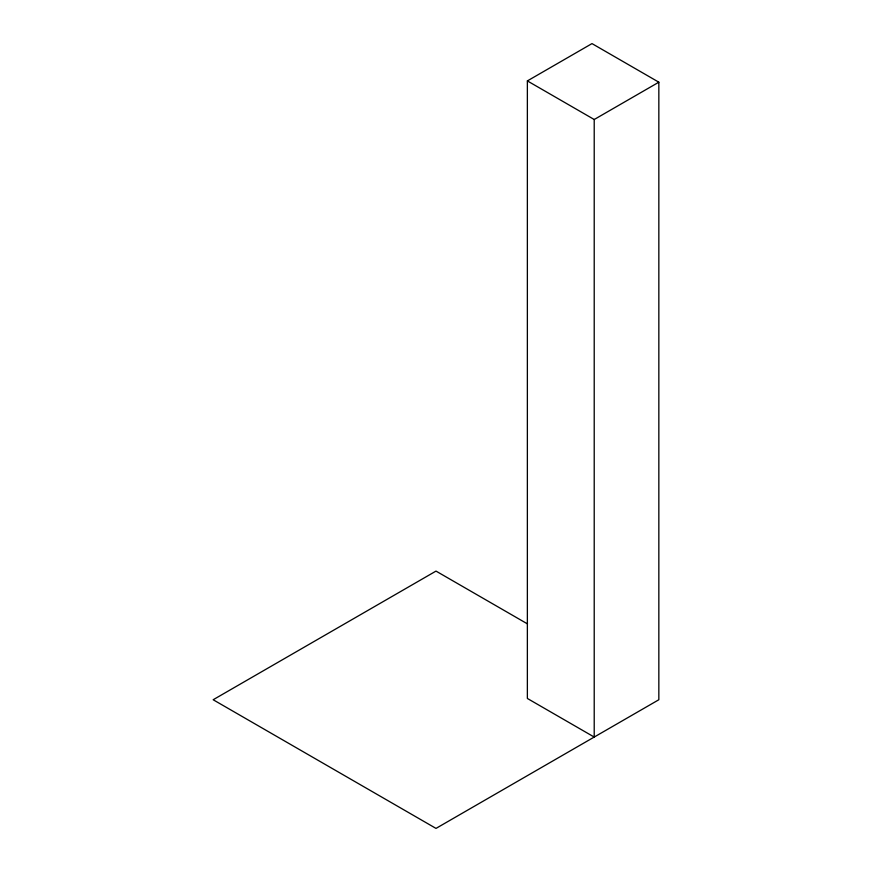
<?xml version="1.0" encoding="UTF-8"?>
<svg xmlns="http://www.w3.org/2000/svg" width="872" height="872" viewBox="0 0 872 872"><rect width="100%" height="100%" fill="white"/><g stroke="black" fill="none" stroke-linecap="round" stroke-linejoin="round"><path stroke-width="1.31" d="M527.364 80.911L594.214 119.508L594.214 737.058L527.364 698.461L527.364 80.911L591.99 43.6L658.84 82.197L658.84 699.747L436 828.4L213.16 699.747L436 571.095L527.484 623.905M594.214 119.508L658.84 82.197"/></g></svg>
